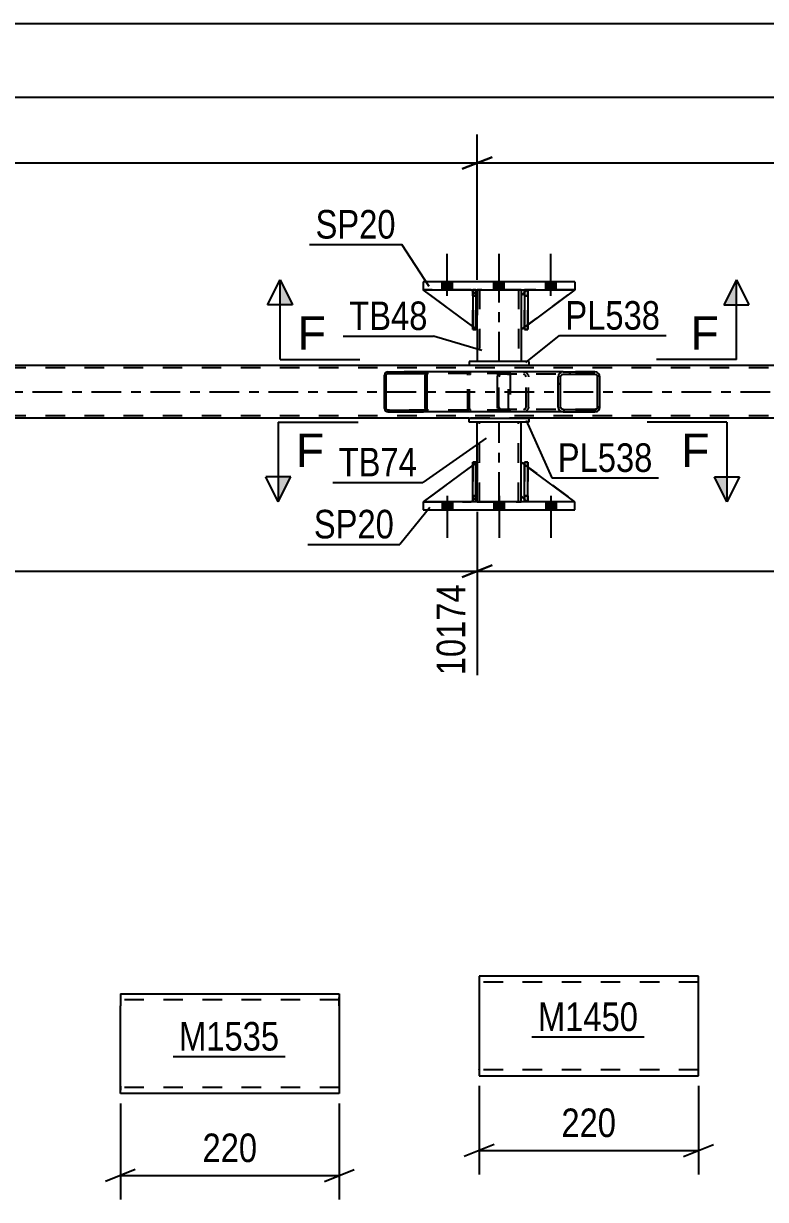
# Model space of a CAD drawing. Header units: millimetres. Extents: x 0 to 841, y 0 to 594.
# Drawn here: x 450.1 to 524.5, y 151.4 to 269.4 of the extents above; entities that cross this region are included whole.
import ezdxf

# ---------------------------------------------------------------- set-up
doc = ezdxf.new("R2010")
doc.units = ezdxf.units.MM
doc.linetypes.add('DXK_LINE_DOT2', pattern=[3.9198, 1.9599, -1.9599])
doc.linetypes.add('DXK_LINE_DOT3', pattern=[5.9187, 2.979, -0.9799, 0.9799, -0.9799])
doc.styles.add('Arial', font='ARIAL.TTF', dxfattribs={"height": 0.2})
doc.styles.add('Arial Narrow', font='ARIALN.TTF', dxfattribs={"height": 0.2})

# ---------------------------------------------------------------- blocks, each defined once
blk = doc.blocks.new('Part-318889357-2885 - 2780')
at = {"color": 2, "linetype": 'Continuous'}
for p, q in [((505.36, 243.45), (490.16, 243.45)), ((490.16, 243.45), (490.16, 242.65)), ((505.36, 243.45), (505.36, 242.65)), ((490.16, 242.65), (505.36, 242.65))]:
    blk.add_line(p, q, dxfattribs=at)
blk = doc.blocks.new('Part-318889357-2903 - 2780')
at = {"color": 7, "linetype": 'DXK_LINE_DOT2'}
for p, q in [((500.63, 225.37), (500.31, 225.37)), ((500.31, 221.97), (500.31, 225.37)), ((500.31, 221.37), (500.31, 225.37)), ((500.63, 225.37), (500.63, 221.97)), ((500.63, 221.37), (500.63, 225.37)), ((500.63, 221.97), (500.31, 221.97)), ((500.31, 221.37), (500.31, 221.97)), ((500.63, 221.97), (500.63, 221.37)), ((500.63, 221.37), (500.31, 221.37)), ((500.63, 221.37), (500.63, 221.37))]:
    blk.add_line(p, q, dxfattribs=at)
blk = doc.blocks.new('Part-318889357-2839 - 2780')
at = {"color": 2, "linetype": 'Continuous'}
for p, q in [((495.43, 242.65), (495.11, 242.65)), ((495.11, 242.65), (495.11, 238.65)), ((495.43, 242.65), (495.43, 242.65)), ((495.43, 242.65), (495.43, 238.65)), ((495.43, 238.65), (495.11, 238.65))]:
    blk.add_line(p, q, dxfattribs=at)
at = {"color": 7, "linetype": 'DXK_LINE_DOT2'}
for p, q in [((495.11, 242.05), (495.11, 242.65)), ((495.43, 242.05), (495.11, 242.05)), ((495.11, 242.05), (495.11, 238.65)), ((495.43, 242.05), (495.43, 242.65)), ((495.43, 242.65), (495.43, 242.65)), ((495.43, 238.65), (495.43, 242.05))]:
    blk.add_line(p, q, dxfattribs=at)
blk = doc.blocks.new('Part-318889357-2844 - 2780')
at = {"color": 2, "linetype": 'Continuous'}
for p, q in [((495.56, 225.37), (495.56, 229.37)), ((499.96, 225.37), (499.96, 229.37)), ((495.56, 221.37), (495.56, 221.97)), ((499.96, 221.37), (499.96, 221.97))]:
    blk.add_line(p, q, dxfattribs=at)
at = {"color": 7, "linetype": 'DXK_LINE_DOT2'}
for p, q in [((499.96, 229.37), (495.56, 229.37)), ((495.8, 221.37), (495.8, 229.37)), ((499.72, 221.37), (499.72, 229.37)), ((495.56, 221.97), (495.56, 225.37)), ((499.96, 221.97), (499.96, 225.37)), ((495.56, 221.37), (499.96, 221.37))]:
    blk.add_line(p, q, dxfattribs=at)
at = {"color": 7, "linetype": 'DXK_LINE_DOT3'}
blk.add_line((497.76, 221.37), (497.76, 229.37), dxfattribs=at)
blk = doc.blocks.new('Part-318889357-2849 - 2780')
at = {"color": 2, "linetype": 'Continuous'}
for p, q in [((494.76, 229.77), (500.76, 229.77)), ((494.76, 229.37), (494.76, 229.77)), ((500.76, 229.37), (494.76, 229.37)), ((500.76, 229.77), (500.76, 229.37))]:
    blk.add_line(p, q, dxfattribs=at)
blk = doc.blocks.new('Part-318889357-2854 - 2780')
at = {"color": 2, "linetype": 'Continuous'}
for p, q in [((500.76, 235.45), (494.76, 235.45)), ((494.76, 235.45), (494.76, 235.05)), ((500.76, 235.05), (494.76, 235.05)), ((500.76, 235.45), (500.76, 235.05))]:
    blk.add_line(p, q, dxfattribs=at)
blk = doc.blocks.new('Part-318889357-2859 - 2780')
at = {"color": 2, "linetype": 'Continuous'}
for p, q in [((495.56, 242.65), (495.56, 242.05)), ((499.96, 242.65), (499.96, 242.05)), ((495.56, 238.65), (495.56, 235.45)), ((499.96, 238.65), (499.96, 235.45))]:
    blk.add_line(p, q, dxfattribs=at)
at = {"color": 7, "linetype": 'DXK_LINE_DOT2'}
for p, q in [((499.96, 242.65), (495.56, 242.65)), ((495.56, 242.05), (495.56, 238.65)), ((495.8, 242.65), (495.8, 235.45)), ((499.72, 242.65), (499.72, 235.45)), ((499.96, 242.05), (499.96, 238.65)), ((499.96, 235.45), (495.56, 235.45))]:
    blk.add_line(p, q, dxfattribs=at)
at = {"color": 7, "linetype": 'DXK_LINE_DOT3'}
blk.add_line((497.76, 235.45), (497.76, 242.65), dxfattribs=at)
blk = doc.blocks.new('Part-318889357-2926 - 2780')
at = {"color": 7, "linetype": 'DXK_LINE_DOT2'}
for p, q in [((495.11, 242.05), (495.11, 242.65)), ((495.11, 242.65), (495.11, 242.65)), ((495.11, 242.65), (495.11, 238.65)), ((495.43, 242.65), (495.11, 242.65)), ((495.11, 238.65), (495.11, 242.05)), ((495.11, 242.05), (495.43, 242.05)), ((495.43, 242.05), (495.43, 242.65)), ((495.43, 238.65), (495.43, 242.65)), ((495.43, 242.05), (495.43, 238.65)), ((495.11, 238.65), (495.43, 238.65))]:
    blk.add_line(p, q, dxfattribs=at)
blk = doc.blocks.new('Part-318889357-2866 - 2780')
at = {"color": 2, "linetype": 'Continuous'}
for p, q in [((495.11, 221.37), (495.11, 225.37)), ((495.11, 225.37), (495.43, 225.37)), ((495.43, 221.37), (495.43, 225.37)), ((495.11, 221.37), (495.11, 221.37)), ((495.43, 221.37), (495.11, 221.37))]:
    blk.add_line(p, q, dxfattribs=at)
at = {"color": 7, "linetype": 'DXK_LINE_DOT2'}
for p, q in [((495.11, 225.37), (495.11, 221.97)), ((495.43, 221.97), (495.43, 225.37)), ((495.11, 221.97), (495.11, 221.37)), ((495.11, 221.97), (495.43, 221.97)), ((495.43, 221.37), (495.43, 221.97)), ((495.43, 221.37), (495.43, 221.37))]:
    blk.add_line(p, q, dxfattribs=at)
blk = doc.blocks.new('Part-318889357-2868 - 2780')
at = {"color": 7, "linetype": 'DXK_LINE_DOT2'}
for p, q in [((495.43, 225.37), (495.11, 225.37)), ((495.11, 221.97), (495.11, 225.37)), ((495.11, 221.37), (495.11, 225.37)), ((495.43, 225.37), (495.43, 221.97)), ((495.43, 221.37), (495.43, 225.37)), ((495.43, 221.97), (495.11, 221.97)), ((495.11, 221.37), (495.11, 221.97)), ((495.43, 221.97), (495.43, 221.37)), ((495.43, 221.37), (495.11, 221.37)), ((495.43, 221.37), (495.43, 221.37))]:
    blk.add_line(p, q, dxfattribs=at)
blk = doc.blocks.new('Part-318889357-2890 - 2780')
at = {"color": 2, "linetype": 'Continuous'}
for p, q in [((505.36, 221.37), (490.16, 221.37)), ((490.16, 221.37), (490.16, 220.57)), ((505.36, 220.57), (505.36, 221.37)), ((490.16, 220.57), (505.36, 220.57))]:
    blk.add_line(p, q, dxfattribs=at)
blk = doc.blocks.new('Part-318889357-2891 - 2780')
at = {"color": 2, "linetype": 'Continuous'}
for p, q in [((499.96, 221.97), (499.96, 225.37)), ((500.31, 225.11), (499.96, 225.37)), ((505.36, 221.37), (500.63, 224.87)), ((500.31, 221.62), (499.96, 221.97))]:
    blk.add_line(p, q, dxfattribs=at)
at = {"color": 7, "linetype": 'DXK_LINE_DOT2'}
for p, q in [((500.63, 224.87), (500.31, 225.11)), ((500.56, 221.37), (500.31, 221.62)), ((505.36, 221.37), (500.56, 221.37)), ((505.36, 221.37), (505.36, 221.37)), ((505.36, 221.37), (505.36, 221.37))]:
    blk.add_line(p, q, dxfattribs=at)
blk = doc.blocks.new('Part-318889357-2892 - 2780')
at = {"color": 7, "linetype": 'DXK_LINE_DOT2'}
for p, q in [((499.96, 221.97), (499.96, 225.37)), ((499.96, 225.37), (505.36, 221.37)), ((500.56, 221.37), (499.96, 221.97)), ((505.36, 221.37), (500.56, 221.37))]:
    blk.add_line(p, q, dxfattribs=at)
blk = doc.blocks.new('Part-318889357-2893 - 2780')
at = {"color": 2, "linetype": 'Continuous'}
for p, q in [((495.56, 225.37), (495.43, 225.28)), ((495.56, 221.97), (495.56, 225.37)), ((495.11, 225.04), (490.16, 221.37)), ((495.56, 221.97), (495.43, 221.84)), ((495.56, 221.97), (495.56, 221.97)), ((495.11, 221.52), (494.96, 221.37))]:
    blk.add_line(p, q, dxfattribs=at)
at = {"color": 7, "linetype": 'DXK_LINE_DOT2'}
for p, q in [((495.56, 221.97), (495.56, 225.37)), ((495.43, 225.28), (495.11, 225.04)), ((495.56, 221.97), (494.96, 221.37)), ((495.43, 221.84), (495.11, 221.52)), ((490.16, 221.37), (494.96, 221.37))]:
    blk.add_line(p, q, dxfattribs=at)
blk = doc.blocks.new('Part-318889357-2896 - 2780')
at = {"linetype": 'Continuous'}
h = blk.add_hatch(dxfattribs=at)
h.set_pattern_fill('', scale=0.7, style=0, pattern_type=0)
h.set_pattern_definition([(45, (507.8323, 234.1134), (-1.57154, 1.57154), [])])
h.paths.add_polyline_path([(507.87, 233.93), (507.83, 234.11), (507.72, 234.27), (507.56, 234.37), (507.37, 234.41), (504.18, 234.41), (503.99, 234.37), (503.83, 234.27), (503.72, 234.11), (503.68, 233.93), (503.68, 230.89), (503.72, 230.71), (503.83, 230.55), (503.99, 230.45), (504.18, 230.41), (507.37, 230.41), (507.56, 230.45), (507.72, 230.55), (507.83, 230.71), (507.87, 230.89)])
h.paths.add_polyline_path([(507.6, 230.8), (507.55, 230.72), (507.46, 230.67), (507.37, 230.65), (504.18, 230.65), (504.09, 230.67), (504.01, 230.72), (503.95, 230.8), (503.93, 230.89), (503.93, 233.93), (503.95, 234.02), (504.01, 234.1), (504.09, 234.15), (504.18, 234.17), (507.37, 234.17), (507.46, 234.15), (507.55, 234.1), (507.6, 234.02), (507.62, 233.93), (507.62, 230.89)])
at = {"color": 2, "linetype": 'Continuous'}
for p, q in [((497.61, 233.93), (497.63, 234.11)), ((497.61, 230.89), (497.61, 233.93)), ((497.63, 234.11), (497.69, 234.27)), ((497.69, 234.27), (497.78, 234.37)), ((497.78, 234.37), (497.88, 234.41)), ((504.18, 234.41), (497.88, 234.41)), ((503.72, 234.11), (503.68, 233.93)), ((503.68, 230.89), (503.68, 233.93)), ((503.93, 233.93), (503.95, 234.02)), ((503.93, 230.89), (503.93, 233.93)), ((503.95, 234.02), (504.01, 234.1)), ((504.18, 234.41), (503.99, 234.37)), ((504.01, 234.1), (504.09, 234.15)), ((504.09, 234.15), (504.18, 234.17)), ((504.18, 234.41), (507.37, 234.41)), ((504.18, 234.17), (507.37, 234.17)), ((507.56, 234.37), (507.37, 234.41)), ((507.37, 234.17), (507.46, 234.15)), ((507.46, 234.15), (507.55, 234.1)), ((507.55, 234.1), (507.6, 234.02)), ((507.6, 234.02), (507.62, 233.93)), ((507.62, 230.89), (507.62, 233.93)), ((507.87, 233.93), (507.83, 234.11)), ((507.87, 230.89), (507.87, 233.93)), ((497.63, 230.71), (497.61, 230.89)), ((497.69, 230.55), (497.63, 230.71)), ((497.78, 230.45), (497.69, 230.55)), ((497.88, 230.41), (497.78, 230.45)), ((504.18, 230.41), (497.88, 230.41)), ((503.68, 230.89), (503.72, 230.71)), ((503.95, 230.8), (503.93, 230.89)), ((504.01, 230.72), (503.95, 230.8)), ((503.99, 230.45), (504.18, 230.41)), ((504.09, 230.67), (504.01, 230.72)), ((504.18, 230.65), (504.09, 230.67)), ((504.18, 230.65), (507.37, 230.65)), ((504.18, 230.41), (507.37, 230.41)), ((507.46, 230.67), (507.37, 230.65)), ((507.37, 230.41), (507.56, 230.45)), ((507.55, 230.72), (507.46, 230.67)), ((507.6, 230.8), (507.55, 230.72)), ((507.62, 230.89), (507.6, 230.8)), ((507.83, 230.71), (507.87, 230.89))]:
    blk.add_line(p, q, dxfattribs=at)
at = {"color": 7, "linetype": 'DXK_LINE_DOT2'}
for p, q in [((497.76, 234.02), (497.75, 233.93)), ((497.75, 230.89), (497.75, 233.93)), ((497.79, 234.1), (497.76, 234.02)), ((497.83, 234.15), (497.79, 234.1)), ((497.88, 234.17), (497.83, 234.15)), ((507.37, 234.17), (497.88, 234.17)), ((498.88, 234.17), (498.88, 234.41)), ((500.22, 234.41), (500.41, 234.37)), ((500.31, 234.15), (500.22, 234.17)), ((500.4, 234.1), (500.31, 234.15)), ((500.45, 234.02), (500.4, 234.1)), ((500.47, 233.93), (500.45, 234.02)), ((500.47, 230.89), (500.47, 233.93)), ((500.68, 234.11), (500.72, 233.93)), ((500.72, 230.89), (500.72, 233.93)), ((507.37, 234.41), (504.18, 234.41)), ((497.75, 230.89), (497.76, 230.8)), ((497.76, 230.8), (497.79, 230.72)), ((497.79, 230.72), (497.83, 230.67)), ((497.83, 230.67), (497.88, 230.65)), ((507.37, 230.65), (497.88, 230.65)), ((498.88, 230.41), (498.88, 230.65)), ((500.22, 230.65), (500.31, 230.67)), ((500.41, 230.45), (500.22, 230.41)), ((500.31, 230.67), (500.4, 230.72)), ((500.4, 230.72), (500.45, 230.8)), ((500.45, 230.8), (500.47, 230.89)), ((500.72, 230.89), (500.68, 230.71)), ((507.37, 230.41), (504.18, 230.41))]:
    blk.add_line(p, q, dxfattribs=at)
for centre, start, end in [((500.23, 233.91), 23.8494, 68.8059), ((500.23, 230.9), 291.1941, 336.1506)]:
    blk.add_arc(centre, 0.492, start, end, dxfattribs=at)
at = {"color": 2, "linetype": 'Continuous'}
for centre, start, end in [((504.17, 233.91), 111.1941, 156.1506), ((507.38, 233.91), 23.8494, 68.8059), ((504.17, 230.9), 203.8494, 248.8059), ((507.38, 230.9), 291.1941, 336.1506)]:
    blk.add_arc(centre, 0.492, start, end, dxfattribs=at)
blk = doc.blocks.new('Part-318889357-2900 - 2780')
at = {"color": 7, "linetype": 'DXK_LINE_DOT2'}
for p, q in [((495.56, 225.37), (490.16, 221.37)), ((495.56, 221.97), (495.56, 225.37)), ((495.56, 225.37), (495.56, 221.97)), ((494.96, 221.37), (495.56, 221.97)), ((495.56, 221.97), (494.96, 221.37)), ((495.56, 221.97), (495.56, 221.97)), ((490.16, 221.37), (494.96, 221.37))]:
    blk.add_line(p, q, dxfattribs=at)
blk = doc.blocks.new('Part-318889357-2901 - 2780')
at = {"color": 2, "linetype": 'Continuous'}
for p, q in [((500.31, 221.37), (500.31, 225.37)), ((500.31, 225.37), (500.63, 225.37)), ((500.63, 221.37), (500.63, 225.37)), ((500.31, 221.37), (500.31, 221.37)), ((500.63, 221.37), (500.31, 221.37))]:
    blk.add_line(p, q, dxfattribs=at)
at = {"color": 7, "linetype": 'DXK_LINE_DOT2'}
for p, q in [((500.31, 225.37), (500.31, 221.97)), ((500.63, 221.97), (500.63, 225.37)), ((500.31, 221.97), (500.31, 221.37)), ((500.31, 221.97), (500.63, 221.97)), ((500.63, 221.37), (500.63, 221.97)), ((500.63, 221.37), (500.63, 221.37))]:
    blk.add_line(p, q, dxfattribs=at)
blk = doc.blocks.new('Part-318889357-2905 - 2780')
at = {"color": 2, "linetype": 'Continuous'}
for p, q in [((500.31, 242.4), (499.96, 242.05)), ((499.96, 242.05), (499.96, 238.65)), ((505.36, 242.65), (500.63, 239.15)), ((500.31, 238.91), (499.96, 238.65))]:
    blk.add_line(p, q, dxfattribs=at)
at = {"color": 7, "linetype": 'DXK_LINE_DOT2'}
for p, q in [((500.56, 242.65), (500.31, 242.4)), ((505.36, 242.65), (500.56, 242.65)), ((500.63, 239.15), (500.31, 238.91))]:
    blk.add_line(p, q, dxfattribs=at)
blk = doc.blocks.new('Part-318889357-2945 - 2780')
at = {"color": 7, "linetype": 'DXK_LINE_DOT2'}
for p, q in [((500.56, 242.65), (499.96, 242.05)), ((499.96, 238.65), (505.36, 242.65)), ((499.96, 242.05), (499.96, 238.65)), ((505.36, 242.65), (500.56, 242.65))]:
    blk.add_line(p, q, dxfattribs=at)
blk = doc.blocks.new('Part-318889357-2946 - 2780')
at = {"color": 2, "linetype": 'Continuous'}
for p, q in [((495.11, 238.98), (490.16, 242.65)), ((495.11, 242.49), (494.96, 242.65)), ((495.56, 242.05), (495.43, 242.17)), ((495.56, 242.05), (495.56, 242.05)), ((495.56, 238.65), (495.56, 242.05)), ((495.43, 238.74), (495.56, 238.65)), ((495.56, 238.65), (495.56, 238.65))]:
    blk.add_line(p, q, dxfattribs=at)
at = {"color": 7, "linetype": 'DXK_LINE_DOT2'}
for p, q in [((494.96, 242.65), (490.16, 242.65)), ((494.96, 242.65), (495.56, 242.05)), ((495.43, 242.17), (495.11, 242.49)), ((495.56, 242.05), (495.56, 238.65)), ((495.43, 238.74), (495.11, 238.98))]:
    blk.add_line(p, q, dxfattribs=at)
blk = doc.blocks.new('Part-318889357-2947 - 2780')
at = {"color": 7, "linetype": 'DXK_LINE_DOT2'}
for p, q in [((495.56, 238.65), (490.16, 242.65)), ((490.16, 242.65), (494.96, 242.65)), ((494.96, 242.65), (495.56, 242.05)), ((495.56, 242.05), (494.96, 242.65)), ((495.56, 242.05), (495.56, 238.65)), ((495.56, 242.05), (495.56, 242.05)), ((495.56, 242.05), (495.56, 238.65))]:
    blk.add_line(p, q, dxfattribs=at)
blk = doc.blocks.new('Part-318889357-2948 - 2780')
at = {"color": 2, "linetype": 'Continuous'}
for p, q in [((500.63, 242.65), (500.31, 242.65)), ((500.31, 242.65), (500.31, 238.65)), ((500.63, 242.65), (500.63, 242.65)), ((500.63, 242.65), (500.63, 238.65)), ((500.63, 238.65), (500.31, 238.65))]:
    blk.add_line(p, q, dxfattribs=at)
at = {"color": 7, "linetype": 'DXK_LINE_DOT2'}
for p, q in [((500.31, 242.05), (500.31, 242.65)), ((500.63, 242.05), (500.31, 242.05)), ((500.31, 242.05), (500.31, 238.65)), ((500.63, 242.05), (500.63, 242.65)), ((500.63, 242.65), (500.63, 242.65)), ((500.63, 238.65), (500.63, 242.05))]:
    blk.add_line(p, q, dxfattribs=at)
blk = doc.blocks.new('Part-318889357-2950 - 2780')
at = {"color": 7, "linetype": 'DXK_LINE_DOT2'}
for p, q in [((500.31, 242.05), (500.31, 242.65)), ((500.31, 242.65), (500.31, 242.65)), ((500.31, 242.65), (500.31, 238.65)), ((500.63, 242.65), (500.31, 242.65)), ((500.31, 238.65), (500.31, 242.05)), ((500.31, 242.05), (500.63, 242.05)), ((500.63, 242.05), (500.63, 242.65)), ((500.63, 238.65), (500.63, 242.65)), ((500.63, 242.05), (500.63, 238.65)), ((500.31, 238.65), (500.63, 238.65))]:
    blk.add_line(p, q, dxfattribs=at)
blk = doc.blocks.new('Part-318889357-3009 - 2780')
at = {"color": 7, "linetype": 'DXK_LINE_DOT2'}
for p, q in [((763.88, 234.81), (101.76, 234.81)), ((500.76, 235.05), (494.76, 235.05)), ((763.88, 230.01), (101.76, 230.01)), ((500.76, 229.77), (494.76, 229.77))]:
    blk.add_line(p, q, dxfattribs=at)
at = {"color": 2, "linetype": 'Continuous'}
for p, q in [((494.76, 235.05), (245.54, 235.05)), ((665.03, 235.05), (500.76, 235.05)), ((494.76, 229.77), (245.54, 229.77)), ((665.03, 229.77), (500.76, 229.77))]:
    blk.add_line(p, q, dxfattribs=at)
at = {"color": 7, "linetype": 'DXK_LINE_DOT3'}
blk.add_line((101.76, 232.41), (763.88, 232.41), dxfattribs=at)
blk = doc.blocks.new('Part-318889357-3011 - 2780')
at = {"linetype": 'Continuous'}
h = blk.add_hatch(dxfattribs=at)
h.set_pattern_fill('', scale=0.7, style=0, pattern_type=0)
h.set_pattern_definition([(45, (490.5002, 234.2122), (-1.57154, 1.57154), [])])
h.paths.add_polyline_path([(490.53, 234.09), (490.5, 234.21), (490.43, 234.32), (490.32, 234.39), (490.19, 234.41), (486.61, 234.41), (486.48, 234.39), (486.37, 234.32), (486.3, 234.21), (486.27, 234.09), (486.27, 230.73), (486.3, 230.61), (486.37, 230.5), (486.48, 230.43), (486.61, 230.41), (490.19, 230.41), (490.32, 230.43), (490.43, 230.5), (490.5, 230.61), (490.53, 230.73)])
h.paths.add_polyline_path([(490.34, 230.67), (490.31, 230.62), (490.25, 230.58), (490.19, 230.57), (486.61, 230.57), (486.54, 230.58), (486.49, 230.62), (486.45, 230.67), (486.44, 230.73), (486.44, 234.09), (486.45, 234.15), (486.49, 234.2), (486.54, 234.24), (486.61, 234.25), (490.19, 234.25), (490.25, 234.24), (490.31, 234.2), (490.34, 234.15), (490.36, 234.09), (490.36, 230.73)])
at = {"color": 2, "linetype": 'Continuous'}
for p, q in [((486.3, 234.21), (486.27, 234.09)), ((486.27, 230.73), (486.27, 234.09)), ((486.44, 234.09), (486.45, 234.15)), ((486.44, 230.73), (486.44, 234.09)), ((486.45, 234.15), (486.49, 234.2)), ((486.61, 234.41), (486.48, 234.39)), ((486.49, 234.2), (486.54, 234.24)), ((486.54, 234.24), (486.61, 234.25)), ((486.61, 234.41), (490.19, 234.41)), ((486.61, 234.25), (490.19, 234.25)), ((497.88, 234.41), (490.19, 234.41)), ((490.32, 234.39), (490.19, 234.41)), ((490.19, 234.25), (490.25, 234.24)), ((490.25, 234.24), (490.31, 234.2)), ((490.31, 234.2), (490.34, 234.15)), ((490.34, 234.15), (490.36, 234.09)), ((490.36, 230.73), (490.36, 234.09)), ((490.53, 234.09), (490.5, 234.21)), ((490.53, 230.73), (490.53, 234.09)), ((486.27, 230.73), (486.3, 230.61)), ((486.45, 230.67), (486.44, 230.73)), ((486.49, 230.62), (486.45, 230.67)), ((486.48, 230.43), (486.61, 230.41)), ((486.54, 230.58), (486.49, 230.62)), ((486.61, 230.57), (486.54, 230.58)), ((486.61, 230.57), (490.19, 230.57)), ((486.61, 230.41), (490.19, 230.41)), ((490.25, 230.58), (490.19, 230.57)), ((490.19, 230.41), (490.32, 230.43)), ((497.88, 230.41), (490.19, 230.41)), ((490.31, 230.62), (490.25, 230.58)), ((490.34, 230.67), (490.31, 230.62)), ((490.36, 230.73), (490.34, 230.67)), ((490.5, 230.61), (490.53, 230.73))]:
    blk.add_line(p, q, dxfattribs=at)
at = {"color": 7, "linetype": 'DXK_LINE_DOT2'}
for p, q in [((490.19, 234.41), (486.61, 234.41)), ((498.53, 234.25), (486.61, 234.25)), ((494.62, 234.09), (494.64, 234.21)), ((494.62, 230.73), (494.62, 234.09)), ((494.8, 234.15), (494.79, 234.09)), ((494.79, 230.73), (494.79, 234.09)), ((494.84, 234.2), (494.8, 234.15)), ((494.83, 234.39), (494.96, 234.41)), ((494.84, 234.2), (494.85, 234.21)), ((494.85, 234.21), (494.89, 234.24)), ((494.89, 234.24), (494.96, 234.25)), ((498.53, 234.41), (497.88, 234.41)), ((498.53, 234.41), (498.67, 234.39)), ((498.6, 234.24), (498.53, 234.25)), ((498.66, 234.2), (498.6, 234.24)), ((498.69, 234.15), (498.66, 234.2)), ((498.71, 234.09), (498.69, 234.15)), ((498.71, 230.73), (498.71, 234.09)), ((498.85, 234.21), (498.87, 234.11)), ((498.87, 234.11), (498.88, 234.09)), ((498.88, 234.09), (498.88, 230.73)), ((498.53, 230.57), (486.61, 230.57)), ((490.19, 230.41), (486.61, 230.41)), ((494.64, 230.61), (494.62, 230.73)), ((494.79, 230.73), (494.8, 230.67)), ((494.8, 230.67), (494.84, 230.62)), ((494.96, 230.41), (494.83, 230.43)), ((494.84, 230.62), (494.85, 230.61)), ((494.85, 230.61), (494.89, 230.58)), ((494.89, 230.58), (494.96, 230.57)), ((498.53, 230.41), (497.88, 230.41)), ((498.53, 230.57), (498.6, 230.58)), ((498.67, 230.43), (498.53, 230.41)), ((498.6, 230.58), (498.66, 230.62)), ((498.66, 230.62), (498.69, 230.67)), ((498.69, 230.67), (498.71, 230.73)), ((498.88, 230.73), (498.85, 230.61))]:
    blk.add_line(p, q, dxfattribs=at)
at = {"color": 2, "linetype": 'Continuous'}
for centre, start, end in [((486.6, 234.08), 110.7583, 155.68), ((490.2, 234.08), 24.32, 69.2417), ((486.6, 230.74), 204.32, 249.2417), ((490.2, 230.74), 290.7583, 335.68)]:
    blk.add_arc(centre, 0.331, start, end, dxfattribs=at)
at = {"color": 7, "linetype": 'DXK_LINE_DOT2'}
for centre, start, end in [((494.95, 234.08), 110.7583, 155.68), ((498.55, 234.08), 24.32, 69.2417), ((494.95, 230.74), 204.32, 249.2417), ((498.55, 230.74), 290.7583, 335.68)]:
    blk.add_arc(centre, 0.331, start, end, dxfattribs=at)
blk = doc.blocks.new('Bolt-318889357-3041 - 2780')
at = {"linetype": 'Continuous'}
for points in [[(493.08, 221.37), (492.04, 221.37), (492.04, 220.57), (493.08, 220.57)], [(493.08, 221.37), (492.04, 221.37), (492.04, 220.57), (493.08, 220.57)], [(493.08, 221.37), (492.04, 221.37), (492.04, 220.57), (493.08, 220.57)], [(498.28, 221.37), (497.24, 221.37), (497.24, 220.57), (498.28, 220.57)], [(498.28, 221.37), (497.24, 221.37), (497.24, 220.57), (498.28, 220.57)], [(503.48, 221.37), (502.44, 221.37), (502.44, 220.57), (503.48, 220.57)], [(503.48, 221.37), (502.44, 221.37), (502.44, 220.57), (503.48, 220.57)], [(503.48, 221.37), (502.44, 221.37), (502.44, 220.57), (503.48, 220.57)]]:
    blk.add_hatch(color=1, dxfattribs=at).paths.add_polyline_path(points)
at = {"color": 1, "linetype": 'Continuous'}
for p, q in [((492.56, 221.97), (492.56, 217.77)), ((492.56, 221.97), (492.56, 217.77)), ((492.56, 221.97), (492.56, 217.77)), ((497.76, 221.97), (497.76, 217.77)), ((497.76, 221.97), (497.76, 217.77)), ((502.96, 221.97), (502.96, 217.77)), ((502.96, 221.97), (502.96, 217.77)), ((502.96, 221.97), (502.96, 217.77)), ((492.04, 221.37), (492.04, 220.57)), ((492.04, 221.37), (492.04, 220.57)), ((492.04, 221.37), (492.04, 220.57)), ((493.08, 221.37), (493.08, 220.57)), ((493.08, 221.37), (493.08, 220.57)), ((493.08, 221.37), (493.08, 220.57)), ((497.24, 221.37), (497.24, 220.57)), ((497.24, 221.37), (497.24, 220.57)), ((498.28, 221.37), (498.28, 220.57)), ((498.28, 221.37), (498.28, 220.57)), ((502.44, 221.37), (502.44, 220.57)), ((502.44, 221.37), (502.44, 220.57)), ((502.44, 221.37), (502.44, 220.57)), ((503.48, 221.37), (503.48, 220.57)), ((503.48, 221.37), (503.48, 220.57)), ((503.48, 221.37), (503.48, 220.57))]:
    blk.add_line(p, q, dxfattribs=at)
blk = doc.blocks.new('Bolt-318889357-3042 - 2780')
at = {"linetype": 'Continuous'}
for points in [[(492.04, 242.65), (493.08, 242.65), (493.08, 243.45), (492.04, 243.45)], [(492.04, 242.65), (493.08, 242.65), (493.08, 243.45), (492.04, 243.45)], [(492.04, 242.65), (493.08, 242.65), (493.08, 243.45), (492.04, 243.45)], [(497.24, 242.65), (498.28, 242.65), (498.28, 243.45), (497.24, 243.45)], [(497.24, 242.65), (498.28, 242.65), (498.28, 243.45), (497.24, 243.45)], [(502.44, 242.65), (503.48, 242.65), (503.48, 243.45), (502.44, 243.45)], [(502.44, 242.65), (503.48, 242.65), (503.48, 243.45), (502.44, 243.45)], [(502.44, 242.65), (503.48, 242.65), (503.48, 243.45), (502.44, 243.45)]]:
    blk.add_hatch(color=1, dxfattribs=at).paths.add_polyline_path(points)
at = {"color": 1, "linetype": 'Continuous'}
for p, q in [((492.56, 242.05), (492.56, 246.25)), ((492.56, 242.05), (492.56, 246.25)), ((492.56, 242.05), (492.56, 246.25)), ((497.76, 242.05), (497.76, 246.25)), ((497.76, 242.05), (497.76, 246.25)), ((502.96, 242.05), (502.96, 246.25)), ((502.96, 242.05), (502.96, 246.25)), ((502.96, 242.05), (502.96, 246.25)), ((492.04, 242.65), (492.04, 243.45)), ((492.04, 242.65), (492.04, 243.45)), ((492.04, 242.65), (492.04, 243.45)), ((493.08, 242.65), (493.08, 243.45)), ((493.08, 242.65), (493.08, 243.45)), ((493.08, 242.65), (493.08, 243.45)), ((497.24, 242.65), (497.24, 243.45)), ((497.24, 242.65), (497.24, 243.45)), ((498.28, 242.65), (498.28, 243.45)), ((498.28, 242.65), (498.28, 243.45)), ((502.44, 242.65), (502.44, 243.45)), ((502.44, 242.65), (502.44, 243.45)), ((502.44, 242.65), (502.44, 243.45)), ((503.48, 242.65), (503.48, 243.45)), ((503.48, 242.65), (503.48, 243.45)), ((503.48, 242.65), (503.48, 243.45))]:
    blk.add_line(p, q, dxfattribs=at)
blk = doc.blocks.new('Part-318889357-19188 - 19187')
at = {"color": 2, "linetype": 'Continuous'}
for p, q in [((517.76, 173.78), (495.75, 173.78)), ((495.75, 173.78), (495.75, 163.87)), ((517.76, 163.78), (517.76, 173.78)), ((495.75, 163.87), (495.75, 163.78)), ((495.75, 163.78), (517.76, 163.78))]:
    blk.add_line(p, q, dxfattribs=at)
at = {"color": 7, "linetype": 'DXK_LINE_DOT2'}
for p, q in [((517.76, 173.18), (495.75, 173.18)), ((495.75, 164.38), (495.75, 164.43)), ((517.76, 164.38), (495.75, 164.38)), ((517.76, 164.38), (517.76, 164.43))]:
    blk.add_line(p, q, dxfattribs=at)
blk = doc.blocks.new('Part-318889357-19352 - 19351')
at = {"color": 2, "linetype": 'Continuous'}
for p, q in [((459.77, 172.01), (459.77, 170.81)), ((459.77, 172.01), (481.73, 172.01)), ((481.73, 172.01), (481.73, 171.92)), ((481.73, 171.92), (481.73, 170.81)), ((459.77, 162.75), (459.77, 170.81)), ((481.73, 170.81), (481.73, 162.01)), ((459.77, 162.1), (459.77, 162.75)), ((459.77, 162.01), (459.77, 162.1)), ((481.73, 162.01), (459.77, 162.01))]:
    blk.add_line(p, q, dxfattribs=at)
at = {"color": 7, "linetype": 'DXK_LINE_DOT2'}
for p, q in [((481.73, 171.41), (459.77, 171.41)), ((481.73, 170.81), (481.73, 171.66)), ((459.77, 162.75), (459.77, 162.36)), ((459.77, 162.61), (459.77, 162.66)), ((481.73, 162.61), (459.77, 162.61)), ((481.73, 162.61), (481.73, 162.66))]:
    blk.add_line(p, q, dxfattribs=at)
blk = doc.blocks.new('StraightDimension-318889357-3105 - 2780')
at = {"color": 7, "linetype": 'Continuous'}
for p, q in [((495.56, 220.37), (495.56, 203.98)), ((494.06, 213.82), (497.06, 215.02)), ((240.34, 214.42), (495.56, 214.42))]:
    blk.add_line(p, q, dxfattribs=at)
at = {"color": 0, "linetype": 'Continuous'}
blk.add_wipeout([(494.96, 213.72), (490.76, 213.72), (490.76, 203.38), (494.96, 203.38)], dxfattribs=at)
at = {"color": 3, "linetype": 'Continuous', "style": 'Arial Narrow'}
blk.add_text('10174', height=2.863, rotation=90.0002, dxfattribs=at).set_placement((494.36, 203.98))
blk = doc.blocks.new('StraightDimension-318889357-3099 - 2780')
at = {"color": 7, "linetype": 'Continuous'}
for p, q in [((495.56, 220.37), (495.56, 203.98)), ((665.83, 220.37), (665.83, 203.98)), ((497.06, 215.02), (494.06, 213.82)), ((664.33, 213.82), (667.33, 215.02)), ((495.56, 214.42), (665.83, 214.42))]:
    blk.add_line(p, q, dxfattribs=at)
at = {"color": 0}
blk.add_wipeout([(584.95, 215.17), (584.95, 219.37), (576.44, 219.37), (576.44, 215.17)], dxfattribs=at)
at = {"color": 3, "style": 'Arial Narrow'}
blk.add_text('4257', height=2.863, dxfattribs=at).set_placement((577.04, 215.77))
at = {"color": 0, "linetype": 'Continuous'}
blk.add_wipeout([(665.23, 213.72), (661.03, 213.72), (661.03, 203.38), (665.23, 203.38)], dxfattribs=at)
at = {"color": 3, "linetype": 'Continuous', "style": 'Arial Narrow'}
blk.add_text('14430', height=2.863, rotation=90.0002, dxfattribs=at).set_placement((664.63, 203.98))
blk = doc.blocks.new('StraightDimension-318889357-3210 - 2780')
at = {"color": 7, "linetype": 'Continuous'}
for p, q in [((495.56, 243.65), (495.56, 258.22)), ((240.34, 255.37), (495.56, 255.37)), ((494.06, 254.77), (497.06, 255.97))]:
    blk.add_line(p, q, dxfattribs=at)
blk = doc.blocks.new('StraightDimension-318889357-3215 - 2780')
at = {"color": 7, "linetype": 'Continuous'}
for p, q in [((495.56, 243.65), (495.56, 258.22)), ((665.83, 243.65), (665.83, 258.22)), ((497.06, 255.97), (494.06, 254.77)), ((495.56, 255.37), (665.83, 255.37)), ((664.33, 254.77), (667.33, 255.97))]:
    blk.add_line(p, q, dxfattribs=at)
at = {"color": 0}
blk.add_wipeout([(584.95, 256.12), (584.95, 260.32), (576.44, 260.32), (576.44, 256.12)], dxfattribs=at)
at = {"color": 3, "style": 'Arial Narrow'}
blk.add_text('4257', height=2.863, dxfattribs=at).set_placement((577.04, 256.72))
blk = doc.blocks.new('StraightDimension-318889357-3225 - 2780')
at = {"color": 7, "linetype": 'Continuous'}
blk.add_line((90.9, 269.36), (774.74, 269.36), dxfattribs=at)
blk = doc.blocks.new('StraightDimension-318889357-14794 - 2780')
at = {"color": 7, "linetype": 'Continuous'}
blk.add_line((91.54, 261.99), (774.1, 261.99), dxfattribs=at)
blk = doc.blocks.new('StraightDimension-318889357-19190 - 19187')
at = {"color": 7, "linetype": 'Continuous'}
for p, q in [((495.75, 162.78), (495.75, 153.9)), ((517.76, 162.78), (517.76, 153.9)), ((497.25, 156.9), (494.25, 155.7)), ((495.75, 156.3), (517.76, 156.3)), ((516.26, 155.7), (519.26, 156.9))]:
    blk.add_line(p, q, dxfattribs=at)
at = {"color": 0}
blk.add_wipeout([(510.1, 157.05), (510.1, 161.25), (503.41, 161.25), (503.41, 157.05)], dxfattribs=at)
at = {"color": 3, "style": 'Arial Narrow'}
blk.add_text('220', height=2.863, dxfattribs=at).set_placement((504.01, 157.65))
blk = doc.blocks.new('StraightDimension-318889357-19354 - 19351')
at = {"color": 7, "linetype": 'Continuous'}
for p, q in [((459.77, 161.01), (459.77, 151.39)), ((481.73, 161.01), (481.73, 151.39)), ((461.27, 154.39), (458.27, 153.19)), ((459.77, 153.79), (481.73, 153.79)), ((480.23, 153.19), (483.23, 154.39))]:
    blk.add_line(p, q, dxfattribs=at)
at = {"color": 0}
blk.add_wipeout([(474.09, 154.54), (474.09, 158.74), (467.41, 158.74), (467.41, 154.54)], dxfattribs=at)
at = {"color": 3, "style": 'Arial Narrow'}
blk.add_text('220', height=2.863, dxfattribs=at).set_placement((468.01, 155.14))
blk = doc.blocks.new('Mark-318889357-2845 - 2780')
at = {"color": 30, "linetype": 'Continuous'}
for p, q in [((500.49, 229.53), (503.05, 223.78)), ((503.05, 223.78), (513.75, 223.78))]:
    blk.add_line(p, q, dxfattribs=at)
at = {"color": 0}
blk.add_wipeout([(513.15, 224.38), (513.15, 227.38), (503.65, 227.38), (503.65, 224.38)], dxfattribs=at)
blk.add_wipeout([(513.15, 224.38), (513.15, 227.38), (503.65, 227.38), (503.65, 224.38)], dxfattribs=at)
at = {"color": 3, "style": 'Arial Narrow'}
blk.add_text('PL538', height=2.863, dxfattribs=at).set_placement((503.65, 224.38))
blk = doc.blocks.new('Mark-318889357-2855 - 2780')
at = {"color": 30, "linetype": 'Continuous'}
for p in [(482.13, 238.01), (496.02, 236.57)]:
    blk.add_line(p, (491.18, 238.01), dxfattribs=at)
at = {"color": 0}
blk.add_wipeout([(490.58, 238.61), (490.58, 241.61), (482.73, 241.61), (482.73, 238.61)], dxfattribs=at)
blk.add_wipeout([(490.58, 238.61), (490.58, 241.61), (482.73, 241.61), (482.73, 238.61)], dxfattribs=at)
at = {"color": 3, "style": 'Arial Narrow'}
blk.add_text('TB48', height=2.863, dxfattribs=at).set_placement((482.73, 238.61))
blk = doc.blocks.new('Mark-318889357-2840 - 2780')
at = {"color": 30, "linetype": 'Continuous'}
for p in [(496.45, 227.76), (481.07, 223.33)]:
    blk.add_line(p, (490.12, 223.33), dxfattribs=at)
at = {"color": 0}
blk.add_wipeout([(489.52, 223.93), (489.52, 226.93), (481.67, 226.93), (481.67, 223.93)], dxfattribs=at)
blk.add_wipeout([(489.52, 223.93), (489.52, 226.93), (481.67, 226.93), (481.67, 223.93)], dxfattribs=at)
at = {"color": 3, "style": 'Arial Narrow'}
blk.add_text('TB74', height=2.863, dxfattribs=at).set_placement((481.67, 223.93))
blk = doc.blocks.new('Mark-318889357-2850 - 2780')
at = {"color": 30, "linetype": 'Continuous'}
for p, q in [((500.45, 235.36), (503.81, 238.05)), ((503.81, 238.05), (514.52, 238.05))]:
    blk.add_line(p, q, dxfattribs=at)
at = {"color": 0}
blk.add_wipeout([(513.92, 238.65), (513.92, 241.65), (504.41, 241.65), (504.41, 238.65)], dxfattribs=at)
blk.add_wipeout([(513.92, 238.65), (513.92, 241.65), (504.41, 241.65), (504.41, 238.65)], dxfattribs=at)
at = {"color": 3, "style": 'Arial Narrow'}
blk.add_text('PL538', height=2.863, dxfattribs=at).set_placement((504.41, 238.65))
blk = doc.blocks.new('Mark-318889357-2881 - 2780')
at = {"color": 30, "linetype": 'Continuous'}
for p in [(478.75, 247.19), (490.74, 242.98)]:
    blk.add_line(p, (487.99, 247.19), dxfattribs=at)
at = {"color": 0}
blk.add_wipeout([(487.39, 247.79), (487.39, 250.79), (479.35, 250.79), (479.35, 247.79)], dxfattribs=at)
blk.add_wipeout([(487.39, 247.79), (487.39, 250.79), (479.35, 250.79), (479.35, 247.79)], dxfattribs=at)
at = {"color": 3, "style": 'Arial Narrow'}
blk.add_text('SP20', height=2.863, dxfattribs=at).set_placement((479.35, 247.79))
blk = doc.blocks.new('Mark-318889357-2886 - 2780')
at = {"color": 30, "linetype": 'Continuous'}
for p in [(490.8, 220.81), (478.58, 217.11)]:
    blk.add_line(p, (487.81, 217.11), dxfattribs=at)
at = {"color": 0}
blk.add_wipeout([(487.21, 217.71), (487.21, 220.71), (479.18, 220.71), (479.18, 217.71)], dxfattribs=at)
blk.add_wipeout([(487.21, 217.71), (487.21, 220.71), (479.18, 220.71), (479.18, 217.71)], dxfattribs=at)
at = {"color": 3, "style": 'Arial Narrow'}
blk.add_text('SP20', height=2.863, dxfattribs=at).set_placement((479.18, 217.71))
blk = doc.blocks.new('SectionMark-318889357-3295 - 2780')
at = {"linetype": 'Continuous'}
for points in [[(477.04, 241.14), (475.79, 241.14), (475.79, 243.64)], [(521.56, 241.14), (520.31, 241.14), (521.56, 243.64)]]:
    blk.add_hatch(color=6, dxfattribs=at).paths.add_polyline_path(points)
at = {"color": 6, "linetype": 'Continuous'}
for p, q in [((474.54, 241.14), (475.79, 243.64)), ((475.79, 235.64), (475.79, 243.64)), ((475.79, 243.64), (477.04, 241.14)), ((521.56, 243.64), (520.31, 241.14)), ((521.56, 235.64), (521.56, 243.64)), ((521.56, 243.64), (522.81, 241.14)), ((477.04, 241.14), (474.54, 241.14)), ((520.31, 241.14), (522.81, 241.14)), ((475.79, 235.64), (483.79, 235.64)), ((521.56, 235.64), (513.56, 235.64))]:
    blk.add_line(p, q, dxfattribs=at)
at = {"color": 0, "linetype": 'Continuous'}
for points in [[(480.39, 236.64), (480.39, 240.14), (477.54, 240.14), (477.54, 236.64)], [(519.81, 236.64), (519.81, 240.14), (516.96, 240.14), (516.96, 236.64)]]:
    blk.add_wipeout(points, dxfattribs=at)
at = {"color": 3, "linetype": 'Continuous', "style": 'Arial'}
for p in [(477.54, 236.64), (516.96, 236.64)]:
    blk.add_text('F', height=3.34, dxfattribs=at).set_placement(p)
blk = doc.blocks.new('SectionMark-318889357-3297 - 2780')
at = {"linetype": 'Continuous'}
for points in [[(475.61, 223.87), (476.86, 223.87), (475.61, 221.37)], [(519.36, 223.87), (520.61, 223.87), (520.61, 221.37)]]:
    blk.add_hatch(color=6, dxfattribs=at).paths.add_polyline_path(points)
at = {"color": 6, "linetype": 'Continuous'}
for p, q in [((475.61, 229.37), (483.61, 229.37)), ((475.61, 229.37), (475.61, 221.37)), ((520.61, 229.37), (512.61, 229.37)), ((520.61, 229.37), (520.61, 221.37)), ((475.61, 221.37), (474.36, 223.87)), ((476.86, 223.87), (474.36, 223.87)), ((475.61, 221.37), (476.86, 223.87)), ((519.36, 223.87), (521.86, 223.87)), ((520.61, 221.37), (519.36, 223.87)), ((521.86, 223.87), (520.61, 221.37))]:
    blk.add_line(p, q, dxfattribs=at)
at = {"color": 0, "linetype": 'Continuous'}
for points in [[(480.21, 224.87), (480.21, 228.37), (477.36, 228.37), (477.36, 224.87)], [(518.86, 224.87), (518.86, 228.37), (516.01, 228.37), (516.01, 224.87)]]:
    blk.add_wipeout(points, dxfattribs=at)
at = {"color": 3, "linetype": 'Continuous', "style": 'Arial'}
for p in [(477.36, 224.87), (516.01, 224.87)]:
    blk.add_text('F', height=3.34, dxfattribs=at).set_placement(p)
blk = doc.blocks.new('Mark-318889357-19193 - 19187')
at = {"color": 30, "linetype": 'Continuous'}
blk.add_line((501.06, 167.69), (512.32, 167.69), dxfattribs=at)
at = {"color": 0}
blk.add_wipeout([(511.72, 168.29), (511.72, 171.29), (501.66, 171.29), (501.66, 168.29)], dxfattribs=at)
blk.add_wipeout([(511.72, 168.29), (511.72, 171.29), (501.66, 171.29), (501.66, 168.29)], dxfattribs=at)
at = {"color": 3, "style": 'Arial Narrow'}
blk.add_text('M1450', height=2.863, dxfattribs=at).set_placement((501.66, 168.29))
blk = doc.blocks.new('Mark-318889357-19357 - 19351')
at = {"color": 30, "linetype": 'Continuous'}
blk.add_line((465.06, 165.73), (476.31, 165.73), dxfattribs=at)
at = {"color": 0}
blk.add_wipeout([(475.71, 166.33), (475.71, 169.33), (465.66, 169.33), (465.66, 166.33)], dxfattribs=at)
blk.add_wipeout([(475.71, 166.33), (475.71, 169.33), (465.66, 169.33), (465.66, 166.33)], dxfattribs=at)
at = {"color": 3, "style": 'Arial Narrow'}
blk.add_text('M1535', height=2.863, dxfattribs=at).set_placement((465.66, 166.33))

msp = doc.modelspace()

# ---------------------------------------------------------------- block references
for name in ['Bolt-318889357-3042 - 2780', 'Part-318889357-2885 - 2780', 'Part-318889357-2946 - 2780', 'Part-318889357-2947 - 2780', 'Part-318889357-2839 - 2780', 'Part-318889357-2926 - 2780', 'Part-318889357-2859 - 2780', 'Part-318889357-2905 - 2780', 'Part-318889357-2945 - 2780', 'Part-318889357-2948 - 2780', 'Part-318889357-2950 - 2780', 'Part-318889357-3009 - 2780', 'Part-318889357-2854 - 2780', 'Part-318889357-3011 - 2780', 'Part-318889357-2896 - 2780', 'Part-318889357-2849 - 2780', 'Part-318889357-2844 - 2780', 'Part-318889357-2893 - 2780', 'Part-318889357-2900 - 2780', 'Part-318889357-2866 - 2780', 'Part-318889357-2868 - 2780', 'Part-318889357-2891 - 2780', 'Part-318889357-2892 - 2780', 'Part-318889357-2903 - 2780', 'Part-318889357-2901 - 2780', 'Bolt-318889357-3041 - 2780', 'Part-318889357-2890 - 2780', 'Part-318889357-19188 - 19187', 'Part-318889357-19352 - 19351', 'StraightDimension-318889357-19190 - 19187', 'StraightDimension-318889357-19354 - 19351']:
    msp.add_blockref(name, (0, 0))

# ---------------------------------------------------------------- next in the draw order: block references
for name in ['StraightDimension-318889357-3210 - 2780', 'Mark-318889357-2845 - 2780', 'Mark-318889357-2840 - 2780', 'StraightDimension-318889357-3105 - 2780', 'Mark-318889357-19193 - 19187', 'Mark-318889357-19357 - 19351']:
    msp.add_blockref(name, (0, 0))

# ---------------------------------------------------------------- next in the draw order: block references
for name in ['StraightDimension-318889357-3215 - 2780', 'Mark-318889357-2886 - 2780', 'StraightDimension-318889357-3099 - 2780']:
    msp.add_blockref(name, (0, 0))

# ---------------------------------------------------------------- next in the draw order: block references
for name in ['StraightDimension-318889357-3225 - 2780', 'SectionMark-318889357-3297 - 2780']:
    msp.add_blockref(name, (0, 0))

# ---------------------------------------------------------------- next in the draw order: block references
msp.add_blockref('StraightDimension-318889357-14794 - 2780', (0, 0))

# ---------------------------------------------------------------- next in the draw order: block references
for name in ['Mark-318889357-2881 - 2780', 'Mark-318889357-2855 - 2780', 'Mark-318889357-2850 - 2780']:
    msp.add_blockref(name, (0, 0))

# ---------------------------------------------------------------- next in the draw order: block references
msp.add_blockref('SectionMark-318889357-3295 - 2780', (0, 0))

doc.saveas('drawing.dxf')
